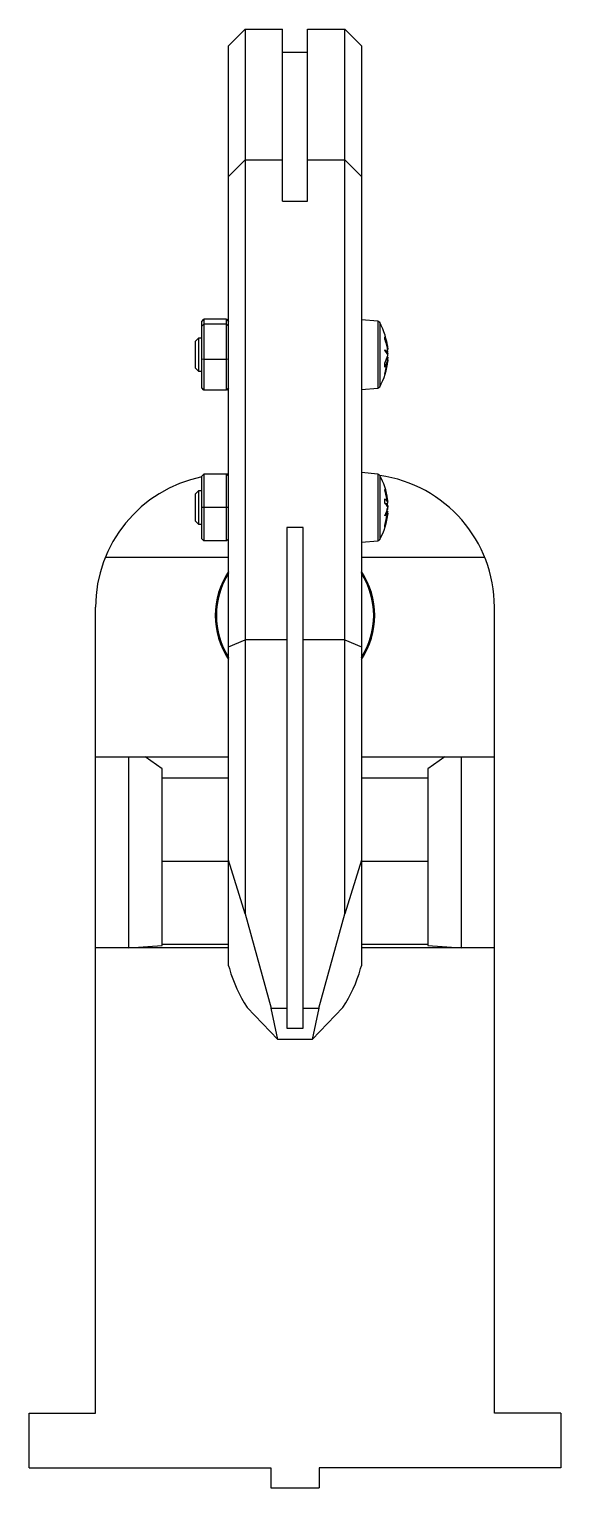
# Paper-space layout '_Left' of a CAD drawing. Header units: millimetres. Extents: x 36.4 to 68.4, y 17.4 to 105.2.
import ezdxf

# ---------------------------------------------------------------- set-up
doc = ezdxf.new("R2010")
doc.units = ezdxf.units.MM

psp = doc.layouts.new('_Left')

# ---------------------------------------------------------------- linework, layer by layer
at = {"color": 7, "linetype": 'Continuous', "lineweight": 25}
for p, q in [((48.406, 104.213), (49.395, 105.197)), ((49.395, 105.197), (49.395, 51.968)), ((49.395, 105.197), (51.645, 105.197)), ((51.645, 94.855), (51.645, 105.197)), ((53.145, 94.855), (53.145, 105.197)), ((53.145, 105.197), (55.395, 105.197)), ((55.395, 51.968), (55.395, 105.197)), ((55.395, 105.197), (56.383, 104.213)), ((48.395, 104.201), (48.406, 104.213)), ((48.395, 48.821), (48.395, 104.201)), ((53.145, 103.8), (51.645, 103.8)), ((56.383, 104.213), (56.395, 104.201)), ((56.395, 104.201), (56.395, 48.821)), ((48.395, 96.338), (49.395, 97.334)), ((49.395, 97.334), (51.645, 97.334)), ((53.145, 97.334), (55.395, 97.334)), ((55.395, 97.334), (56.395, 96.338)), ((51.645, 94.855), (53.145, 94.855)), ((46.795, 87.611), (46.915, 87.739)), ((46.795, 83.607), (46.795, 87.611)), ((46.795, 87.336), (46.915, 87.447)), ((46.915, 87.739), (46.915, 83.479)), ((48.275, 87.739), (46.915, 87.739)), ((48.275, 87.447), (46.915, 87.447)), ((48.275, 83.479), (48.275, 87.739)), ((48.275, 87.739), (48.395, 87.611)), ((48.275, 87.447), (48.395, 87.336)), ((57.377, 87.616), (56.395, 87.702)), ((57.377, 87.616), (57.377, 83.602)), ((57.495, 87.539), (57.495, 83.679)), ((46.595, 86.609), (46.395, 86.409)), ((46.395, 86.409), (46.395, 84.809)), ((46.795, 86.609), (46.595, 86.609)), ((46.595, 86.609), (46.595, 84.609)), ((46.915, 85.317), (46.795, 85.334)), ((48.275, 85.317), (46.915, 85.317)), ((48.395, 85.334), (48.275, 85.317)), ((57.809, 85.897), (57.978, 85.767)), ((57.978, 85.618), (57.809, 85.889)), ((57.809, 85.092), (57.976, 85.563)), ((57.976, 85.291), (57.809, 84.857)), ((57.809, 84.438), (57.978, 85.279)), ((57.978, 85.248), (57.809, 84.436)), ((57.976, 85.291), (57.883, 85.301)), ((57.985, 85.297), (57.885, 85.306)), ((57.888, 85.763), (57.978, 85.767)), ((57.937, 85.765), (57.976, 85.655)), ((57.978, 85.92), (57.985, 85.921)), ((46.395, 84.809), (46.595, 84.609)), ((46.595, 84.609), (46.795, 84.609)), ((46.915, 83.479), (46.795, 83.607)), ((48.275, 83.479), (46.915, 83.479)), ((48.395, 83.607), (48.275, 83.479)), ((56.395, 83.516), (57.377, 83.602)), ((46.795, 78.295), (46.915, 78.415)), ((46.795, 74.535), (46.795, 78.295)), ((46.915, 78.415), (46.915, 74.415)), ((48.275, 78.415), (46.915, 78.415)), ((48.275, 74.415), (48.275, 78.415)), ((48.275, 78.415), (48.395, 78.295)), ((48.395, 78.415), (48.276, 78.415)), ((57.377, 78.422), (56.395, 78.508)), ((57.377, 78.422), (57.377, 74.409)), ((57.495, 78.346), (57.495, 74.485)), ((46.595, 77.415), (46.395, 77.215)), ((46.795, 77.415), (46.595, 77.415)), ((46.595, 77.415), (46.595, 75.415)), ((57.809, 77.486), (57.978, 76.765)), ((57.978, 76.696), (57.809, 77.482)), ((46.395, 77.215), (46.395, 75.615)), ((48.395, 76.415), (46.795, 76.415)), ((57.821, 76.66), (57.988, 76.671)), ((57.978, 76.634), (57.849, 76.626)), ((57.924, 76.63), (57.978, 76.495)), ((57.978, 76.764), (57.985, 76.764)), ((46.395, 75.615), (46.595, 75.415)), ((57.809, 75.914), (57.978, 76.336)), ((57.978, 76.197), (57.809, 75.906)), ((57.809, 75.337), (57.976, 76.146)), ((57.976, 76.041), (57.809, 75.246)), ((57.985, 76.067), (57.978, 76.067)), ((46.595, 75.415), (46.795, 75.415)), ((52.895, 75.207), (51.895, 75.207)), ((51.895, 75.207), (51.895, 45.079)), ((52.895, 45.079), (52.895, 75.207)), ((46.915, 74.415), (46.795, 74.535)), ((48.275, 74.415), (46.915, 74.415)), ((48.395, 74.535), (48.275, 74.415)), ((56.395, 74.323), (57.377, 74.409)), ((40.979, 73.415), (48.395, 73.415)), ((56.395, 73.415), (63.811, 73.415)), ((40.395, 21.915), (40.395, 70.415)), ((64.395, 21.915), (64.395, 70.415)), ((48.395, 68.024), (49.395, 68.441)), ((51.895, 68.441), (49.395, 68.441)), ((55.395, 68.441), (52.895, 68.441)), ((55.395, 68.441), (56.395, 68.024)), ((40.395, 61.415), (48.395, 61.415)), ((42.395, 49.915), (42.395, 61.415)), ((44.395, 60.682), (43.367, 61.415)), ((44.395, 50.059), (44.395, 60.682)), ((56.395, 61.415), (64.395, 61.415)), ((61.423, 61.415), (60.395, 60.682)), ((60.395, 60.682), (60.395, 50.059)), ((62.395, 61.415), (62.395, 49.915)), ((48.395, 60.115), (44.395, 60.115)), ((60.395, 60.115), (56.395, 60.115)), ((48.395, 55.115), (44.395, 55.115)), ((49.395, 51.968), (48.395, 55.184)), ((56.395, 55.184), (55.395, 51.968)), ((60.395, 55.115), (56.395, 55.115)), ((49.395, 51.968), (50.962, 46.273)), ((53.828, 46.273), (55.395, 51.968)), ((42.395, 49.915), (44.395, 50.059)), ((48.395, 50.115), (44.395, 50.115)), ((60.395, 50.115), (56.395, 50.115)), ((60.395, 50.059), (62.395, 49.915)), ((48.395, 49.915), (40.395, 49.915)), ((64.395, 49.915), (56.395, 49.915)), ((48.395, 48.821), (48.449, 48.665)), ((56.341, 48.665), (56.395, 48.821)), ((49.517, 46.326), (51.369, 44.402)), ((50.962, 46.273), (51.895, 46.273)), ((51.369, 44.402), (50.962, 46.273)), ((52.895, 46.273), (53.828, 46.273)), ((53.421, 44.402), (55.273, 46.326)), ((53.828, 46.273), (53.421, 44.402)), ((51.895, 45.079), (52.895, 45.079)), ((53.421, 44.402), (51.369, 44.402)), ((36.395, 21.915), (40.395, 21.915)), ((36.395, 18.615), (36.395, 21.915)), ((68.395, 21.915), (64.395, 21.915)), ((68.395, 21.915), (68.395, 18.615)), ((36.395, 18.615), (50.935, 18.615)), ((50.935, 18.615), (50.935, 17.415)), ((68.395, 18.615), (53.855, 18.615)), ((53.855, 18.615), (53.855, 17.415)), ((50.935, 17.415), (53.855, 17.415))]:
    psp.add_line(p, q, dxfattribs=at)
at = {"color": 7, "linetype": 'Continuous', "lineweight": 25, "flags": 128}
for points in [[(47.793, 71.17), (48.081, 71.95), (48.395, 72.514)], [(56.997, 68.661), (56.709, 67.881), (56.395, 67.317)]]:
    psp.add_lwpolyline(points, dxfattribs=at)
at = {"color": 7, "linetype": 'Continuous', "lineweight": 25}
for centre, radius, start, end in [((57.363, 87.466), 0.15, 28.95518, 85), ((53.995, 85.603), 4, 5.49782, 28.95518), ((53.995, 85.615), 4, 331.04482, 354.71316), ((57.363, 83.752), 0.15, 275, 331.04482), ((48.395, 70.415), 8, 101.53696, 180), ((57.363, 78.273), 0.15, 28.95518, 85), ((53.995, 76.409), 4, 7.10825, 28.95518), ((56.395, 70.415), 8, 0, 82.07064), ((53.995, 76.422), 4, 331.04482, 354.67215), ((57.363, 74.558), 0.15, 275, 331.04482), ((52.395, 69.915), 4.8, 146.44269, 213.55731), ((52.395, 69.915), 4.759, 147.20364, 212.79636), ((52.395, 69.915), 4.735, 147.64762, 212.35238), ((52.395, 69.915), 4.8, 326.44269, 33.55731), ((52.395, 69.915), 4.77, 344.74938, 33.01011), ((52.395, 69.915), 4.759, 327.20364, 32.79636), ((52.395, 69.915), 4.735, 327.64762, 32.35238), ((52.395, 69.915), 4.77, 164.74938, 213.01011), ((56.444, 50.902), 8.302, 195.63208, 213.44882), ((48.346, 50.902), 8.302, 326.55118, 344.36792)]:
    psp.add_arc(centre, radius, start, end, dxfattribs=at)
for points, knots in [([(57.809, 86.685), (57.85, 86.563), (57.912, 86.38), (57.954, 86.153), (57.97, 86.043), (57.976, 85.986), (57.978, 85.967), (57.978, 85.963), (57.978, 85.963), (57.978, 85.968), (57.978, 85.97)], [0, 0, 0, 0, 0.4990319, 0.7487139, 0.8778321, 0.9381482, 0.953068, 0.9679877, 0.9840066, 1, 1, 1, 1]), ([(57.809, 86.622), (57.809, 86.635), (57.809, 86.657), (57.809, 86.677), (57.809, 86.685)], [0, 0, 0, 0, 0.560015, 1, 1, 1, 1]), ([(57.809, 86.547), (57.809, 86.562), (57.809, 86.588), (57.809, 86.612), (57.809, 86.622)], [0, 0, 0, 0, 0.559998, 1, 1, 1, 1]), ([(57.978, 85.767), (57.978, 85.77), (57.978, 85.776), (57.978, 85.789), (57.978, 85.803), (57.967, 85.943), (57.927, 86.169), (57.85, 86.416), (57.809, 86.547)], [0, 0, 0, 0, 0.0154794, 0.0312129, 0.0461264, 0.0613834, 0.5000981, 1, 1, 1, 1]), ([(57.809, 85.889), (57.809, 85.89), (57.809, 85.893), (57.809, 85.896), (57.809, 85.897)], [0, 0, 0, 0, 0.56002, 1, 1, 1, 1]), ([(57.978, 85.451), (57.978, 85.448), (57.978, 85.442), (57.978, 85.429), (57.978, 85.415), (57.974, 85.367), (57.967, 85.332), (57.961, 85.3)], [0, 0, 0, 0, 0.081148, 0.163627, 0.241808, 0.321789, 1, 1, 1, 1]), ([(57.976, 85.563), (57.977, 85.566), (57.978, 85.574), (57.978, 85.59), (57.978, 85.606), (57.978, 85.614), (57.978, 85.618)], [0, 0, 0, 0, 0.279328, 0.558925, 0.77916, 1, 1, 1, 1]), ([(57.978, 85.279), (57.978, 85.284), (57.979, 85.293), (57.978, 85.298), (57.977, 85.298), (57.977, 85.294), (57.976, 85.291)], [0, 0, 0, 0, 0.279365, 0.558946, 0.779153, 1, 1, 1, 1]), ([(57.978, 85.938), (57.978, 85.934), (57.978, 85.925), (57.978, 85.92), (57.978, 85.92), (57.978, 85.92)], [0, 0, 0, 0, 0.485656, 0.971686, 1, 1, 1, 1]), ([(57.809, 84.857), (57.809, 84.899), (57.809, 84.973), (57.809, 85.056), (57.809, 85.092)], [0, 0, 0, 0, 0.560033, 1, 1, 1, 1]), ([(57.809, 84.436), (57.809, 84.436), (57.809, 84.437), (57.809, 84.437), (57.809, 84.438)], [0, 0, 0, 0, 0.56002, 1, 1, 1, 1]), ([(57.809, 77.482), (57.809, 77.483), (57.809, 77.485), (57.809, 77.486), (57.809, 77.486)], [0, 0, 0, 0, 0.56002, 1, 1, 1, 1]), ([(57.809, 76.927), (57.85, 76.885), (57.912, 76.821), (57.954, 76.734), (57.97, 76.695), (57.976, 76.669), (57.978, 76.667), (57.978, 76.673), (57.978, 76.682), (57.978, 76.691), (57.978, 76.696)], [0, 0, 0, 0, 0.499032, 0.748714, 0.877832, 0.938148, 0.953068, 0.967988, 0.984007, 1, 1, 1, 1]), ([(57.809, 76.807), (57.809, 76.83), (57.809, 76.871), (57.809, 76.91), (57.809, 76.927)], [0, 0, 0, 0, 0.560015, 1, 1, 1, 1]), ([(57.809, 76.683), (57.809, 76.706), (57.809, 76.748), (57.809, 76.789), (57.809, 76.807)], [0, 0, 0, 0, 0.559998, 1, 1, 1, 1]), ([(57.978, 76.336), (57.978, 76.341), (57.978, 76.35), (57.978, 76.364), (57.978, 76.377), (57.967, 76.46), (57.927, 76.512), (57.85, 76.623), (57.809, 76.683)], [0, 0, 0, 0, 0.015479, 0.031213, 0.046126, 0.061383, 0.500098, 1, 1, 1, 1]), ([(57.978, 76.495), (57.978, 76.49), (57.978, 76.481), (57.978, 76.467), (57.978, 76.454), (57.967, 76.371), (57.949, 76.35), (57.909, 76.292), (57.903, 76.282)], [0, 0, 0, 0, 0.026503, 0.053441, 0.078975, 0.105096, 0.856234, 1, 1, 1, 1]), ([(57.978, 76.769), (57.978, 76.772), (57.978, 76.777), (57.977, 76.786), (57.976, 76.79)], [0, 0, 0, 0, 0.499275, 1, 1, 1, 1]), ([(57.978, 76.765), (57.978, 76.763), (57.978, 76.761), (57.978, 76.764), (57.978, 76.764)], [0, 0, 0, 0, 0.816434, 1, 1, 1, 1]), ([(57.809, 75.906), (57.809, 75.907), (57.809, 75.91), (57.809, 75.913), (57.809, 75.914)], [0, 0, 0, 0, 0.56002, 1, 1, 1, 1]), ([(57.976, 76.146), (57.977, 76.151), (57.978, 76.163), (57.978, 76.179), (57.978, 76.191), (57.978, 76.195), (57.978, 76.197)], [0, 0, 0, 0, 0.279328, 0.558925, 0.77916, 1, 1, 1, 1]), ([(57.978, 76.067), (57.978, 76.068), (57.979, 76.069), (57.978, 76.063), (57.977, 76.054), (57.977, 76.045), (57.976, 76.041)], [0, 0, 0, 0, 0.122856, 0.463157, 0.731189, 1, 1, 1, 1]), ([(57.809, 75.246), (57.809, 75.259), (57.809, 75.282), (57.809, 75.32), (57.809, 75.337)], [0, 0, 0, 0, 0.560033, 1, 1, 1, 1])]:
    psp.add_open_spline(points, degree=3, knots=knots, dxfattribs=at)

doc.saveas('drawing.dxf')
